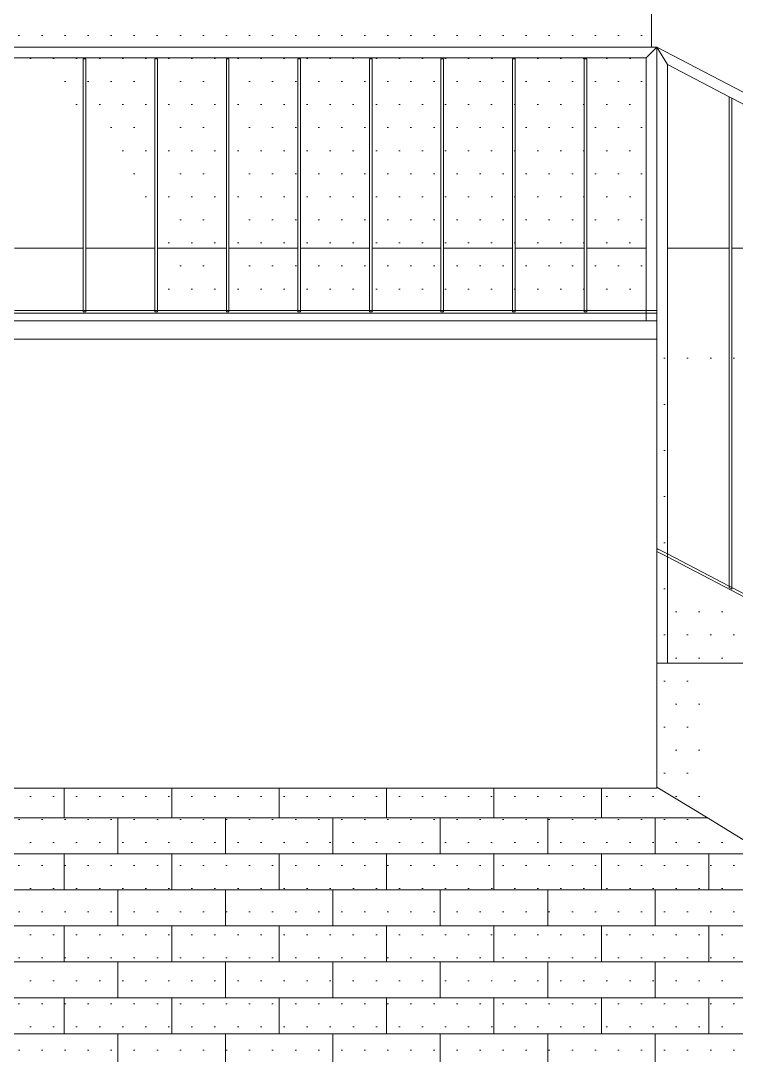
# Model space of a CAD drawing. Header units: metres. Extents: x -111189 to -108577, y -72951 to -72647.
# Drawn here: x -108822.544 to -108821.192, y -72942.887 to -72940.933 of the extents above; entities that cross this region are included whole.
import ezdxf

# ---------------------------------------------------------------- set-up
doc = ezdxf.new("R2010")
doc.units = ezdxf.units.M
doc.header["$MEASUREMENT"] = 0
for name, color, linetype in [('03 - LAJES', 7, 'Continuous'), ('04 - TECTO FALSO', 7, 'Continuous'), ('05 - PAREDES..35', 7, 'Continuous'), ('06 - ESCADAS _ GUARDAS', 7, 'Continuous'), ('06 - FORRA', 7, 'Continuous')]:
    doc.layers.add(name, color=color, linetype=linetype)
pattern_1 = [(360, (-108649.912126, -72941.96242), (0.021783658, 0.043567315), [0, -0.043567315])]

# ---------------------------------------------------------------- blocks, each defined once
blk = doc.blocks.new('Corte Elem_1491_1', base_point=(-108649.9121, -72941.9624))
at = {"layer": '06 - ESCADAS _ GUARDAS', "linetype": 'Continuous', "lineweight": 13}
h = blk.add_hatch(dxfattribs=at)
h.set_pattern_fill('DOTS_0001', color=251, style=0, pattern_type=2)
h.set_pattern_definition(pattern_1)
h.paths.add_polyline_path([(-108821.3222, -72941.5213), (-108821.3422, -72941.4993), (-108821.3422, -72941.9324), (-108821.341, -72941.9302), (-108821.3222, -72941.94)])
h = blk.add_hatch(dxfattribs=at)
h.set_pattern_fill('DOTS_0001', color=251, style=0, pattern_type=2)
h.set_pattern_definition(pattern_1)
h.paths.add_polyline_path([(-108821.3422, -72941.9352), (-108821.3422, -72942.1464), (-108821.3222, -72942.1464), (-108821.3222, -72941.9457)])
at = {"layer": '06 - ESCADAS _ GUARDAS', "color": 7, "linetype": 'Continuous', "lineweight": 13}
for p, q in [((-108821.3222, -72941.0154), (-108821.3222, -72941.94)), ((-108821.3222, -72941.94), (-108821.3222, -72941.9457)), ((-108821.3222, -72941.9457), (-108821.3222, -72942.1464))]:
    blk.add_line(p, q, dxfattribs=at)
blk = doc.blocks.new('Corte Elem_1494_1', base_point=(-108649.9121, -72941.9624))
at = {"layer": '05 - PAREDES..35', "linetype": 'Continuous', "lineweight": 13}
h = blk.add_hatch(dxfattribs=at)
h.set_pattern_fill('DOTS_0001', color=251, style=0, pattern_type=2)
h.set_pattern_definition(pattern_1)
h.paths.add_polyline_path([(-108822.9312, -72940.5624), (-108822.5506, -72940.9824), (-108821.3525, -72940.9824), (-108821.3525, -72940.2624), (-108821.3522, -72940.2624), (-108821.3522, -72940.166), (-108821.3623, -72940.0888), (-108821.3812, -72940.0036), (-108821.4074, -72939.9204), (-108821.4408, -72939.8398), (-108821.4811, -72939.7624), (-108821.528, -72939.6888), (-108821.5811, -72939.6196), (-108821.6011, -72939.5978), (-108821.6011, -72940.5624)])
h = blk.add_hatch(dxfattribs=at)
h.set_pattern_fill('DOTS_0001', color=251, style=0, pattern_type=2)
h.set_pattern_definition(pattern_1)
h.paths.add_polyline_path([(-108821.3622, -72941.0024), (-108822.5325, -72941.0024), (-108822.4261, -72941.1197), (-108822.4261, -72941.0049), (-108822.4211, -72941.0049), (-108822.4211, -72941.1252), (-108822.3859, -72941.1642), (-108822.3578, -72941.2201), (-108822.3217, -72941.3002), (-108822.2965, -72941.3624), (-108822.291, -72941.3624), (-108822.291, -72941.0049), (-108822.286, -72941.0049), (-108822.286, -72941.3624), (-108822.1558, -72941.3624), (-108822.1558, -72941.0049), (-108822.1508, -72941.0049), (-108822.1508, -72941.3624), (-108822.0206, -72941.3624), (-108822.0206, -72941.0049), (-108822.0156, -72941.0049), (-108822.0156, -72941.3624), (-108821.8854, -72941.3624), (-108821.8854, -72941.0049), (-108821.8804, -72941.0049), (-108821.8804, -72941.3624), (-108821.7502, -72941.3624), (-108821.7502, -72941.0049), (-108821.7452, -72941.0049), (-108821.7452, -72941.3624), (-108821.615, -72941.3624), (-108821.615, -72941.0049), (-108821.61, -72941.0049), (-108821.61, -72941.3624), (-108821.4799, -72941.3624), (-108821.4799, -72941.0049), (-108821.4749, -72941.0049), (-108821.4749, -72941.3624), (-108821.3622, -72941.3624)])
blk = doc.blocks.new('*X2188', base_point=(-108649.9121, -72941.9624))
at = {"color": 254, "linetype": 'Continuous', "lineweight": 13}
for p, q in [((-108821.2474, -72942.4384), (-108821.3422, -72942.4384)), ((-108821.2441, -72942.5064), (-108821.3422, -72942.5064)), ((-108821.1359, -72942.5064), (-108821.2441, -72942.5064)), ((-108821.2441, -72942.5744), (-108821.2441, -72942.5064)), ((-108821.2441, -72942.5744), (-108821.3422, -72942.5744)), ((-108821.0411, -72942.5744), (-108821.2441, -72942.5744)), ((-108821.2441, -72942.6424), (-108821.3422, -72942.6424)), ((-108821.0411, -72942.6424), (-108821.2441, -72942.6424)), ((-108821.2441, -72942.7104), (-108821.2441, -72942.6424)), ((-108821.2441, -72942.7104), (-108821.3422, -72942.7104)), ((-108821.0411, -72942.7104), (-108821.2441, -72942.7104)), ((-108821.2441, -72942.7784), (-108821.3422, -72942.7784)), ((-108821.0411, -72942.7784), (-108821.2441, -72942.7784)), ((-108821.2441, -72942.8464), (-108821.2441, -72942.7784)), ((-108821.2441, -72942.8464), (-108821.3422, -72942.8464)), ((-108821.0411, -72942.8464), (-108821.2441, -72942.8464))]:
    blk.add_line(p, q, dxfattribs=at)
blk = doc.blocks.new('Corte Elem_1499_1', base_point=(-108649.9121, -72941.9624))
at = {"linetype": 'Continuous', "lineweight": 13}
h = blk.add_hatch(dxfattribs=at)
h.set_pattern_fill('DOTS_0001', color=251, style=0, pattern_type=2)
h.set_pattern_definition(pattern_1)
h.paths.add_polyline_path([(-108821.3422, -72942.3806), (-108821.3422, -72943.1028), (-108820.6893, -72943.1028), (-108820.6893, -72943.0549), (-108819.8923, -72943.5408), (-108819.495, -72943.5068)])
at = {"lineweight": 0}
blk.add_blockref('*X2188', (-108649.9121, -72941.9624), dxfattribs=at)
blk = doc.blocks.new('Corte Elem_1519_1', base_point=(-108649.9121, -72941.9624))
at = {"layer": '03 - LAJES', "color": 7, "linetype": 'Continuous', "lineweight": 13}
for p, q in [((-108821.3422, -72942.3825), (-108821.3422, -72941.5343)), ((-108825.3922, -72942.3825), (-108821.3422, -72942.3825))]:
    blk.add_line(p, q, dxfattribs=at)
blk = doc.blocks.new('Corte Elem_1522_1', base_point=(-108649.9121, -72941.9624))
at = {"layer": '06 - FORRA', "linetype": 'Continuous', "lineweight": 13}
h = blk.add_hatch(dxfattribs=at)
h.set_pattern_fill('DOTS_0001', color=251, style=0, pattern_type=2)
h.set_pattern_definition(pattern_1)
h.paths.add_polyline_path([(-108822.291, -72941.3624), (-108822.2991, -72941.3624), (-108822.292, -72941.3798), (-108822.291, -72941.3828)])
h = blk.add_hatch(dxfattribs=at)
h.set_pattern_fill('DOTS_0001', color=251, style=0, pattern_type=2)
h.set_pattern_definition(pattern_1)
h.paths.add_polyline_path([(-108822.286, -72941.3624), (-108822.286, -72941.3965), (-108822.2598, -72941.4685), (-108822.2561, -72941.4799), (-108822.1558, -72941.4799), (-108822.1558, -72941.3624)])
h = blk.add_hatch(dxfattribs=at)
h.set_pattern_fill('DOTS_0001', color=251, style=0, pattern_type=2)
h.set_pattern_definition(pattern_1)
h.paths.add_polyline_path([(-108822.0206, -72941.3624), (-108822.1508, -72941.3624), (-108822.1508, -72941.4799), (-108822.0206, -72941.4799)])
h = blk.add_hatch(dxfattribs=at)
h.set_pattern_fill('DOTS_0001', color=251, style=0, pattern_type=2)
h.set_pattern_definition(pattern_1)
h.paths.add_polyline_path([(-108822.0156, -72941.4799), (-108821.8854, -72941.4799), (-108821.8854, -72941.3624), (-108822.0156, -72941.3624)])
h = blk.add_hatch(dxfattribs=at)
h.set_pattern_fill('DOTS_0001', color=251, style=0, pattern_type=2)
h.set_pattern_definition(pattern_1)
h.paths.add_polyline_path([(-108821.7502, -72941.3624), (-108821.8804, -72941.3624), (-108821.8804, -72941.4799), (-108821.7502, -72941.4799)])
h = blk.add_hatch(dxfattribs=at)
h.set_pattern_fill('DOTS_0001', color=251, style=0, pattern_type=2)
h.set_pattern_definition(pattern_1)
h.paths.add_polyline_path([(-108821.615, -72941.3624), (-108821.7452, -72941.3624), (-108821.7452, -72941.4799), (-108821.615, -72941.4799)])
h = blk.add_hatch(dxfattribs=at)
h.set_pattern_fill('DOTS_0001', color=251, style=0, pattern_type=2)
h.set_pattern_definition(pattern_1)
h.paths.add_polyline_path([(-108821.61, -72941.4799), (-108821.4799, -72941.4799), (-108821.4799, -72941.3624), (-108821.61, -72941.3624)])
h = blk.add_hatch(dxfattribs=at)
h.set_pattern_fill('DOTS_0001', color=251, style=0, pattern_type=2)
h.set_pattern_definition(pattern_1)
h.paths.add_polyline_path([(-108821.4749, -72941.3624), (-108821.4749, -72941.4799), (-108821.3622, -72941.4799), (-108821.3622, -72941.3624)])
h = blk.add_hatch(dxfattribs=at)
h.set_pattern_fill('DOTS_0001', color=251, style=0, pattern_type=2)
h.set_pattern_definition(pattern_1)
h.paths.add_polyline_path([(-108822.2544, -72941.4849), (-108822.2497, -72941.4993), (-108821.3622, -72941.4993), (-108821.3622, -72941.4849)])
at = {"layer": '06 - FORRA', "color": 7, "linetype": 'Continuous', "lineweight": 13}
for p, q in [((-108822.4261, -72941.3624), (-108822.5563, -72941.3624)), ((-108822.291, -72941.3624), (-108822.4211, -72941.3624)), ((-108822.1558, -72941.3624), (-108822.286, -72941.3624)), ((-108822.0206, -72941.3624), (-108822.1508, -72941.3624)), ((-108821.8854, -72941.3624), (-108822.0156, -72941.3624)), ((-108821.7502, -72941.3624), (-108821.8804, -72941.3624)), ((-108821.615, -72941.3624), (-108821.7452, -72941.3624)), ((-108821.4799, -72941.3624), (-108821.61, -72941.3624)), ((-108821.3622, -72941.3624), (-108821.4749, -72941.3624))]:
    blk.add_line(p, q, dxfattribs=at)
blk = doc.blocks.new('Corte Elem_1644_1', base_point=(-108649.9121, -72941.9624))
at = {"layer": '06 - FORRA', "linetype": 'Continuous', "lineweight": 13}
h = blk.add_hatch(dxfattribs=at)
h.set_pattern_fill('DOTS_0001', color=251, style=0, pattern_type=2)
h.set_pattern_definition(pattern_1)
h.paths.add_polyline_path([(-108821.2055, -72941.3624), (-108821.3222, -72941.3624), (-108821.3222, -72941.3625), (-108821.2055, -72941.3625)])
h = blk.add_hatch(dxfattribs=at)
h.set_pattern_fill('DOTS_0001', color=251, style=0, pattern_type=2)
h.set_pattern_definition(pattern_1)
h.paths.add_polyline_path([(-108821.0664, -72941.3624), (-108821.2005, -72941.3624), (-108821.2005, -72941.3625), (-108821.0664, -72941.3625)])
h = blk.add_hatch(dxfattribs=at)
h.set_pattern_fill('DOTS_0001', color=251, style=0, pattern_type=2)
h.set_pattern_definition(pattern_1)
h.paths.add_polyline_path([(-108821.3222, -72941.5993), (-108821.2186, -72941.5993), (-108821.2186, -72941.9941), (-108821.2055, -72942.001), (-108821.2055, -72941.6004), (-108821.2066, -72941.5993), (-108821.2055, -72941.5993), (-108821.2055, -72941.569), (-108821.3222, -72941.569)])
h = blk.add_hatch(dxfattribs=at)
h.set_pattern_fill('DOTS_0001', color=251, style=0, pattern_type=2)
h.set_pattern_definition(pattern_1)
h.paths.add_polyline_path([(-108821.2005, -72941.5993), (-108821.0834, -72941.5993), (-108821.0834, -72942.013), (-108821.1824, -72942.013), (-108821.0664, -72942.0737), (-108821.0664, -72942.013), (-108821.0691, -72942.013), (-108821.0691, -72941.6018), (-108821.0714, -72941.5993), (-108821.0664, -72941.5993), (-108821.0664, -72941.569), (-108821.2005, -72941.569)])
h = blk.add_hatch(dxfattribs=at)
h.set_pattern_fill('DOTS_0001', color=251, style=0, pattern_type=2)
h.set_pattern_definition(pattern_1)
h.paths.add_polyline_path([(-108821.3222, -72942.0045), (-108821.3222, -72942.1464), (-108821.0622, -72942.1464), (-108821.0622, -72942.3171), (-108820.7822, -72942.3171), (-108820.7822, -72942.4878), (-108820.6274, -72942.4878), (-108820.6596, -72942.4523), (-108820.6596, -72942.2918), (-108820.6739, -72942.2843), (-108820.6739, -72942.4365), (-108820.6941, -72942.4143), (-108820.6941, -72942.2738), (-108821.1932, -72942.013), (-108821.2043, -72942.013), (-108821.2043, -72942.0073), (-108821.2186, -72941.9998), (-108821.2186, -72942.013), (-108821.3144, -72942.013)])
blk = doc.blocks.new('Corte Elem_1646_1', base_point=(-108649.9121, -72941.9624))
at = {"layer": '04 - TECTO FALSO', "color": 7, "linetype": 'Continuous', "lineweight": 13}
for p, q in [((-108825.3922, -72941.4993), (-108821.3422, -72941.4993)), ((-108821.3422, -72941.5343), (-108821.3422, -72941.4993)), ((-108825.3922, -72941.5343), (-108821.3422, -72941.5343))]:
    blk.add_line(p, q, dxfattribs=at)
blk = doc.blocks.new('Corte Elem_1656_1', base_point=(-108649.9121, -72941.9624))
at = {"layer": '06 - FORRA', "color": 7, "linetype": 'Continuous', "lineweight": 13}
for p, q in [((-108821.3522, -72940.2624), (-108821.3525, -72940.2624)), ((-108821.3525, -72940.2624), (-108821.3525, -72940.9824))]:
    blk.add_line(p, q, dxfattribs=at)
blk = doc.blocks.new('Corte Elem_1675_1', base_point=(-108649.9121, -72941.9624))
at = {"layer": '06 - FORRA', "color": 7, "linetype": 'Continuous', "lineweight": 13}
for p, q in [((-108821.3522, -72940.9824), (-108821.3522, -72936.1082)), ((-108821.2055, -72941.3624), (-108821.3222, -72941.3624)), ((-108821.0664, -72941.3624), (-108821.2005, -72941.3624))]:
    blk.add_line(p, q, dxfattribs=at)
blk = doc.blocks.new('Corte Elem_1689_1', base_point=(-108649.9121, -72941.9624))
at = {"layer": '06 - ESCADAS _ GUARDAS', "linetype": 'Continuous', "lineweight": 13}
h = blk.add_hatch(dxfattribs=at)
h.set_pattern_fill('DOTS_0001', color=251, style=0, pattern_type=2)
h.set_pattern_definition(pattern_1)
h.paths.add_polyline_path([(-108821.2489, -72942.1464), (-108821.3422, -72942.1464), (-108821.3422, -72942.3806), (-108821.2489, -72942.4375)])
at = {"layer": '06 - ESCADAS _ GUARDAS', "color": 7, "linetype": 'Continuous', "lineweight": 13}
for p, q in [((-108821.3422, -72942.1464), (-108821.0622, -72942.1464)), ((-108821.2488, -72942.4375), (-108821.3422, -72942.3806)), ((-108821.1555, -72942.4944), (-108821.2488, -72942.4375))]:
    blk.add_line(p, q, dxfattribs=at)
blk = doc.blocks.new('*X2413', base_point=(-108649.9121, -72941.9624))
at = {"color": 254, "linetype": 'Continuous', "lineweight": 13}
for p, q in [((-108822.4621, -72942.4384), (-108822.4621, -72942.3825)), ((-108822.2591, -72942.4384), (-108822.2591, -72942.3825)), ((-108822.0561, -72942.4384), (-108822.0561, -72942.3825)), ((-108821.8531, -72942.4384), (-108821.8531, -72942.3825)), ((-108821.6501, -72942.4384), (-108821.6501, -72942.3825)), ((-108821.4471, -72942.4384), (-108821.4471, -72942.3825)), ((-108822.6651, -72942.4384), (-108822.4621, -72942.4384)), ((-108822.4621, -72942.4384), (-108822.2591, -72942.4384)), ((-108822.3606, -72942.4384), (-108822.3606, -72942.5064)), ((-108822.2591, -72942.4384), (-108822.0561, -72942.4384)), ((-108822.1576, -72942.4384), (-108822.1576, -72942.5064)), ((-108822.0561, -72942.4384), (-108821.8531, -72942.4384)), ((-108821.9546, -72942.4384), (-108821.9546, -72942.5064)), ((-108821.8531, -72942.4384), (-108821.6501, -72942.4384)), ((-108821.7516, -72942.4384), (-108821.7516, -72942.5064)), ((-108821.6501, -72942.4384), (-108821.4471, -72942.4384)), ((-108821.5486, -72942.4384), (-108821.5486, -72942.5064)), ((-108821.4471, -72942.4384), (-108821.3422, -72942.4384)), ((-108821.3456, -72942.4384), (-108821.3456, -72942.5064)), ((-108822.6651, -72942.5064), (-108822.4621, -72942.5064)), ((-108822.4621, -72942.5064), (-108822.2591, -72942.5064)), ((-108822.4621, -72942.5744), (-108822.4621, -72942.5064)), ((-108822.2591, -72942.5064), (-108822.0561, -72942.5064)), ((-108822.2591, -72942.5744), (-108822.2591, -72942.5064)), ((-108822.0561, -72942.5064), (-108821.8531, -72942.5064)), ((-108822.0561, -72942.5744), (-108822.0561, -72942.5064)), ((-108821.8531, -72942.5064), (-108821.6501, -72942.5064)), ((-108821.8531, -72942.5744), (-108821.8531, -72942.5064)), ((-108821.6501, -72942.5064), (-108821.4471, -72942.5064)), ((-108821.6501, -72942.5744), (-108821.6501, -72942.5064)), ((-108821.4471, -72942.5064), (-108821.3422, -72942.5064)), ((-108821.4471, -72942.5744), (-108821.4471, -72942.5064)), ((-108822.6651, -72942.5744), (-108822.4621, -72942.5744)), ((-108822.4621, -72942.5744), (-108822.2591, -72942.5744)), ((-108822.3606, -72942.5744), (-108822.3606, -72942.6424)), ((-108822.2591, -72942.5744), (-108822.0561, -72942.5744)), ((-108822.1576, -72942.5744), (-108822.1576, -72942.6424)), ((-108822.0561, -72942.5744), (-108821.8531, -72942.5744)), ((-108821.9546, -72942.5744), (-108821.9546, -72942.6424)), ((-108821.8531, -72942.5744), (-108821.6501, -72942.5744)), ((-108821.7516, -72942.5744), (-108821.7516, -72942.6424)), ((-108821.6501, -72942.5744), (-108821.4471, -72942.5744)), ((-108821.5486, -72942.5744), (-108821.5486, -72942.6424)), ((-108821.4471, -72942.5744), (-108821.3422, -72942.5744)), ((-108821.3456, -72942.5744), (-108821.3456, -72942.6424)), ((-108822.6651, -72942.6424), (-108822.4621, -72942.6424)), ((-108822.4621, -72942.6424), (-108822.2591, -72942.6424)), ((-108822.4621, -72942.7104), (-108822.4621, -72942.6424)), ((-108822.2591, -72942.6424), (-108822.0561, -72942.6424)), ((-108822.2591, -72942.7104), (-108822.2591, -72942.6424)), ((-108822.0561, -72942.6424), (-108821.8531, -72942.6424)), ((-108822.0561, -72942.7104), (-108822.0561, -72942.6424)), ((-108821.8531, -72942.6424), (-108821.6501, -72942.6424)), ((-108821.8531, -72942.7104), (-108821.8531, -72942.6424)), ((-108821.6501, -72942.6424), (-108821.4471, -72942.6424)), ((-108821.6501, -72942.7104), (-108821.6501, -72942.6424)), ((-108821.4471, -72942.6424), (-108821.3422, -72942.6424)), ((-108821.4471, -72942.7104), (-108821.4471, -72942.6424)), ((-108822.6651, -72942.7104), (-108822.4621, -72942.7104)), ((-108822.4621, -72942.7104), (-108822.2591, -72942.7104)), ((-108822.3606, -72942.7104), (-108822.3606, -72942.7784)), ((-108822.2591, -72942.7104), (-108822.0561, -72942.7104)), ((-108822.1576, -72942.7104), (-108822.1576, -72942.7784)), ((-108822.0561, -72942.7104), (-108821.8531, -72942.7104)), ((-108821.9546, -72942.7104), (-108821.9546, -72942.7784)), ((-108821.8531, -72942.7104), (-108821.6501, -72942.7104)), ((-108821.7516, -72942.7104), (-108821.7516, -72942.7784)), ((-108821.6501, -72942.7104), (-108821.4471, -72942.7104)), ((-108821.5486, -72942.7104), (-108821.5486, -72942.7784)), ((-108821.4471, -72942.7104), (-108821.3422, -72942.7104)), ((-108821.3456, -72942.7104), (-108821.3456, -72942.7784)), ((-108822.6651, -72942.7784), (-108822.4621, -72942.7784)), ((-108822.4621, -72942.7784), (-108822.2591, -72942.7784)), ((-108822.4621, -72942.8464), (-108822.4621, -72942.7784)), ((-108822.2591, -72942.7784), (-108822.0561, -72942.7784)), ((-108822.2591, -72942.8464), (-108822.2591, -72942.7784)), ((-108822.0561, -72942.7784), (-108821.8531, -72942.7784)), ((-108822.0561, -72942.8464), (-108822.0561, -72942.7784)), ((-108821.8531, -72942.7784), (-108821.6501, -72942.7784)), ((-108821.8531, -72942.8464), (-108821.8531, -72942.7784)), ((-108821.6501, -72942.7784), (-108821.4471, -72942.7784)), ((-108821.6501, -72942.8464), (-108821.6501, -72942.7784)), ((-108821.4471, -72942.7784), (-108821.3422, -72942.7784)), ((-108821.4471, -72942.8464), (-108821.4471, -72942.7784)), ((-108822.6651, -72942.8464), (-108822.4621, -72942.8464)), ((-108822.4621, -72942.8464), (-108822.2591, -72942.8464)), ((-108822.3606, -72942.8464), (-108822.3606, -72942.9144)), ((-108822.2591, -72942.8464), (-108822.0561, -72942.8464)), ((-108822.1576, -72942.8464), (-108822.1576, -72942.9144)), ((-108822.0561, -72942.8464), (-108821.8531, -72942.8464)), ((-108821.9546, -72942.8464), (-108821.9546, -72942.9144)), ((-108821.8531, -72942.8464), (-108821.6501, -72942.8464)), ((-108821.7516, -72942.8464), (-108821.7516, -72942.9144)), ((-108821.6501, -72942.8464), (-108821.4471, -72942.8464)), ((-108821.5486, -72942.8464), (-108821.5486, -72942.9144)), ((-108821.4471, -72942.8464), (-108821.3422, -72942.8464)), ((-108821.3456, -72942.8464), (-108821.3456, -72942.9144))]:
    blk.add_line(p, q, dxfattribs=at)
blk = doc.blocks.new('Corte Elem_1712_1', base_point=(-108649.9121, -72941.9624))
at = {"linetype": 'Continuous', "lineweight": 13}
h = blk.add_hatch(dxfattribs=at)
h.set_pattern_fill('DOTS_0001', color=251, style=0, pattern_type=2)
h.set_pattern_definition(pattern_1)
h.paths.add_polyline_path([(-108821.3422, -72942.3825), (-108823.7971, -72942.3825), (-108823.7971, -72943.1028), (-108821.3422, -72943.1028)])
at = {"lineweight": 0}
blk.add_blockref('*X2413', (-108649.9121, -72941.9624), dxfattribs=at)
blk = doc.blocks.new('Corte Elem_1742_1', base_point=(-108649.9121, -72941.9624))
at = {"layer": '06 - ESCADAS _ GUARDAS', "color": 7, "linetype": 'Continuous', "lineweight": 13}
for p, q in [((-108821.3222, -72941.0154), (-108821.3422, -72940.9824)), ((-108819.3942, -72942), (-108821.3422, -72940.9824)), ((-108821.2055, -72941.0764), (-108821.3222, -72941.0154)), ((-108821.2005, -72941.079), (-108821.2055, -72941.0764)), ((-108821.0664, -72941.149), (-108821.2005, -72941.079))]:
    blk.add_line(p, q, dxfattribs=at)
blk = doc.blocks.new('Corte Elem_1743_1', base_point=(-108649.9121, -72941.9624))
at = {"layer": '06 - ESCADAS _ GUARDAS', "linetype": 'Continuous', "lineweight": 13}
h = blk.add_hatch(dxfattribs=at)
h.set_pattern_fill('DOTS_0001', color=251, style=0, pattern_type=2)
h.set_pattern_definition(pattern_1)
h.paths.add_polyline_path([(-108821.3422, -72941.9324), (-108821.3422, -72941.9352), (-108821.235, -72941.9912), (-108821.235, -72941.9856), (-108821.341, -72941.9302)])
at = {"layer": '06 - ESCADAS _ GUARDAS', "color": 7, "linetype": 'Continuous', "lineweight": 13}
for p, q in [((-108821.3422, -72941.9324), (-108821.341, -72941.9302)), ((-108821.3222, -72941.9457), (-108821.3422, -72941.9352)), ((-108821.3222, -72941.94), (-108821.341, -72941.9302)), ((-108821.2055, -72942.001), (-108821.3222, -72941.94)), ((-108819.4142, -72942.9423), (-108821.3222, -72941.9457)), ((-108821.2005, -72942.0036), (-108821.2055, -72942.001)), ((-108821.0664, -72942.0737), (-108821.2005, -72942.0036))]:
    blk.add_line(p, q, dxfattribs=at)
blk = doc.blocks.new('Corte Elem_1755_1', base_point=(-108649.9121, -72941.9624))
at = {"layer": '06 - ESCADAS _ GUARDAS', "color": 7, "linetype": 'Continuous', "lineweight": 13}
for p, q in [((-108821.3422, -72940.9824), (-108821.3422, -72941.4799)), ((-108821.3622, -72941.0024), (-108821.3622, -72941.4799)), ((-108821.3622, -72941.4799), (-108821.3622, -72941.4849)), ((-108821.3622, -72941.4849), (-108821.3622, -72941.4993)), ((-108821.3422, -72941.4849), (-108821.3422, -72941.4993))]:
    blk.add_line(p, q, dxfattribs=at)
blk = doc.blocks.new('Corte Elem_1757_1', base_point=(-108649.9121, -72941.9624))
at = {"layer": '06 - ESCADAS _ GUARDAS', "color": 7, "linetype": 'Continuous', "lineweight": 13}
for p, q in [((-108821.3422, -72940.9824), (-108824.9922, -72940.9824)), ((-108821.3622, -72941.0024), (-108821.3422, -72940.9824)), ((-108821.3622, -72941.0024), (-108824.9922, -72941.0024))]:
    blk.add_line(p, q, dxfattribs=at)
blk = doc.blocks.new('Corte Elem_1758_1', base_point=(-108649.9121, -72941.9624))
at = {"layer": '06 - ESCADAS _ GUARDAS', "color": 7, "linetype": 'Continuous', "lineweight": 13}
for p, q in [((-108821.3622, -72941.4849), (-108824.9922, -72941.4849)), ((-108822.4261, -72941.4799), (-108822.5563, -72941.4799)), ((-108822.4211, -72941.4799), (-108822.4261, -72941.4799)), ((-108822.291, -72941.4799), (-108822.4211, -72941.4799)), ((-108822.286, -72941.4799), (-108822.291, -72941.4799)), ((-108822.1558, -72941.4799), (-108822.286, -72941.4799)), ((-108822.1508, -72941.4799), (-108822.1558, -72941.4799)), ((-108822.0206, -72941.4799), (-108822.1508, -72941.4799)), ((-108822.0156, -72941.4799), (-108822.0206, -72941.4799)), ((-108821.8854, -72941.4799), (-108822.0156, -72941.4799)), ((-108821.8804, -72941.4799), (-108821.8854, -72941.4799)), ((-108821.7502, -72941.4799), (-108821.8804, -72941.4799)), ((-108821.7452, -72941.4799), (-108821.7502, -72941.4799)), ((-108821.615, -72941.4799), (-108821.7452, -72941.4799)), ((-108821.61, -72941.4799), (-108821.615, -72941.4799)), ((-108821.4799, -72941.4799), (-108821.61, -72941.4799)), ((-108821.4749, -72941.4799), (-108821.4799, -72941.4799)), ((-108821.3622, -72941.4799), (-108821.4749, -72941.4799)), ((-108821.3422, -72941.4799), (-108821.3622, -72941.4799)), ((-108821.3422, -72941.4849), (-108821.3622, -72941.4849)), ((-108821.3422, -72941.4849), (-108821.3422, -72941.4799))]:
    blk.add_line(p, q, dxfattribs=at)
blk = doc.blocks.new('Corte Elem_1764_1', base_point=(-108649.9121, -72941.9624))
at = {"layer": '06 - ESCADAS _ GUARDAS', "color": 7, "linetype": 'Continuous', "lineweight": 13}
for p, q in [((-108821.4799, -72941.0049), (-108821.4749, -72941.0049)), ((-108821.4799, -72941.4799), (-108821.4799, -72941.0049)), ((-108821.4749, -72941.4799), (-108821.4749, -72941.0049)), ((-108821.4799, -72941.4824), (-108821.4799, -72941.4799)), ((-108821.4799, -72941.4824), (-108821.4749, -72941.4824)), ((-108821.4749, -72941.4824), (-108821.4749, -72941.4799))]:
    blk.add_line(p, q, dxfattribs=at)
blk = doc.blocks.new('Corte Elem_1765_1', base_point=(-108649.9121, -72941.9624))
at = {"layer": '06 - ESCADAS _ GUARDAS', "color": 7, "linetype": 'Continuous', "lineweight": 13}
for p, q in [((-108821.615, -72941.0049), (-108821.61, -72941.0049)), ((-108821.615, -72941.4799), (-108821.615, -72941.0049)), ((-108821.61, -72941.4799), (-108821.61, -72941.0049)), ((-108821.615, -72941.4824), (-108821.615, -72941.4799)), ((-108821.615, -72941.4824), (-108821.61, -72941.4824)), ((-108821.61, -72941.4824), (-108821.61, -72941.4799))]:
    blk.add_line(p, q, dxfattribs=at)
blk = doc.blocks.new('Corte Elem_1766_1', base_point=(-108649.9121, -72941.9624))
at = {"layer": '06 - ESCADAS _ GUARDAS', "linetype": 'Continuous', "lineweight": 13}
h = blk.add_hatch(dxfattribs=at)
h.set_pattern_fill('DOTS_0001', color=251, style=0, pattern_type=2)
h.set_pattern_definition(pattern_1)
h.paths.add_polyline_path([(-108821.7502, -72941.4824), (-108821.7452, -72941.4824), (-108821.7452, -72941.0669), (-108821.7502, -72941.0714)])
at = {"layer": '06 - ESCADAS _ GUARDAS', "color": 7, "linetype": 'Continuous', "lineweight": 13}
for p, q in [((-108821.7502, -72941.0049), (-108821.7452, -72941.0049)), ((-108821.7502, -72941.4799), (-108821.7502, -72941.0049)), ((-108821.7452, -72941.4799), (-108821.7452, -72941.0049)), ((-108821.7502, -72941.4824), (-108821.7502, -72941.4799)), ((-108821.7502, -72941.4824), (-108821.7452, -72941.4824)), ((-108821.7452, -72941.4824), (-108821.7452, -72941.4799))]:
    blk.add_line(p, q, dxfattribs=at)
blk = doc.blocks.new('Corte Elem_1767_1', base_point=(-108649.9121, -72941.9624))
at = {"layer": '06 - ESCADAS _ GUARDAS', "linetype": 'Continuous', "lineweight": 13}
h = blk.add_hatch(dxfattribs=at)
h.set_pattern_fill('DOTS_0001', color=251, style=0, pattern_type=2)
h.set_pattern_definition(pattern_1)
h.paths.add_polyline_path([(-108821.8854, -72941.4824), (-108821.8804, -72941.4824), (-108821.8804, -72941.1894), (-108821.8854, -72941.194)])
at = {"layer": '06 - ESCADAS _ GUARDAS', "color": 7, "linetype": 'Continuous', "lineweight": 13}
for p, q in [((-108821.8854, -72941.0049), (-108821.8804, -72941.0049)), ((-108821.8854, -72941.4799), (-108821.8854, -72941.0049)), ((-108821.8804, -72941.4799), (-108821.8804, -72941.0049)), ((-108821.8854, -72941.4824), (-108821.8854, -72941.4799)), ((-108821.8854, -72941.4824), (-108821.8804, -72941.4824)), ((-108821.8804, -72941.4824), (-108821.8804, -72941.4799))]:
    blk.add_line(p, q, dxfattribs=at)
blk = doc.blocks.new('Corte Elem_1768_1', base_point=(-108649.9121, -72941.9624))
at = {"layer": '06 - ESCADAS _ GUARDAS', "color": 7, "linetype": 'Continuous', "lineweight": 13}
for p, q in [((-108822.0206, -72941.0049), (-108822.0156, -72941.0049)), ((-108822.0206, -72941.4799), (-108822.0206, -72941.0049)), ((-108822.0156, -72941.4799), (-108822.0156, -72941.0049)), ((-108822.0206, -72941.4824), (-108822.0206, -72941.4799)), ((-108822.0206, -72941.4824), (-108822.0156, -72941.4824)), ((-108822.0156, -72941.4824), (-108822.0156, -72941.4799))]:
    blk.add_line(p, q, dxfattribs=at)
blk = doc.blocks.new('Corte Elem_1769_1', base_point=(-108649.9121, -72941.9624))
at = {"layer": '06 - ESCADAS _ GUARDAS', "color": 7, "linetype": 'Continuous', "lineweight": 13}
for p, q in [((-108822.1558, -72941.0049), (-108822.1508, -72941.0049)), ((-108822.1558, -72941.4799), (-108822.1558, -72941.0049)), ((-108822.1508, -72941.4799), (-108822.1508, -72941.0049)), ((-108822.1558, -72941.4824), (-108822.1558, -72941.4799)), ((-108822.1558, -72941.4824), (-108822.1508, -72941.4824)), ((-108822.1508, -72941.4824), (-108822.1508, -72941.4799))]:
    blk.add_line(p, q, dxfattribs=at)
blk = doc.blocks.new('Corte Elem_1770_1', base_point=(-108649.9121, -72941.9624))
at = {"layer": '06 - ESCADAS _ GUARDAS', "color": 7, "linetype": 'Continuous', "lineweight": 13}
for p, q in [((-108822.291, -72941.0049), (-108822.286, -72941.0049)), ((-108822.291, -72941.4799), (-108822.291, -72941.0049)), ((-108822.286, -72941.4799), (-108822.286, -72941.0049)), ((-108822.291, -72941.4824), (-108822.291, -72941.4799)), ((-108822.291, -72941.4824), (-108822.286, -72941.4824)), ((-108822.286, -72941.4824), (-108822.286, -72941.4799))]:
    blk.add_line(p, q, dxfattribs=at)
blk = doc.blocks.new('Corte Elem_1771_1', base_point=(-108649.9121, -72941.9624))
at = {"layer": '06 - ESCADAS _ GUARDAS', "color": 7, "linetype": 'Continuous', "lineweight": 13}
for p, q in [((-108822.4261, -72941.0049), (-108822.4211, -72941.0049)), ((-108822.4261, -72941.4799), (-108822.4261, -72941.0049)), ((-108822.4211, -72941.4799), (-108822.4211, -72941.0049)), ((-108822.4261, -72941.4824), (-108822.4261, -72941.4799)), ((-108822.4261, -72941.4824), (-108822.4211, -72941.4824)), ((-108822.4211, -72941.4824), (-108822.4211, -72941.4799))]:
    blk.add_line(p, q, dxfattribs=at)
blk = doc.blocks.new('Corte Elem_1812_1', base_point=(-108649.9121, -72941.9624))
at = {"layer": '06 - ESCADAS _ GUARDAS', "color": 7, "linetype": 'Continuous', "lineweight": 13}
for p, q in [((-108821.2055, -72941.0763), (-108821.2005, -72941.0789)), ((-108821.2055, -72941.0764), (-108821.2055, -72941.0763)), ((-108821.2055, -72942.001), (-108821.2055, -72941.0764)), ((-108821.2005, -72941.079), (-108821.2005, -72941.0789)), ((-108821.2005, -72942.0036), (-108821.2005, -72941.079)), ((-108821.2055, -72942.0038), (-108821.2055, -72942.001)), ((-108821.2055, -72942.0038), (-108821.2005, -72942.0064)), ((-108821.2005, -72942.0064), (-108821.2005, -72942.0036))]:
    blk.add_line(p, q, dxfattribs=at)
blk = doc.blocks.new('Corte Elem_1850_1', base_point=(-108649.9121, -72941.9624))
at = {"layer": '06 - ESCADAS _ GUARDAS', "linetype": 'Continuous', "lineweight": 13}
h = blk.add_hatch(dxfattribs=at)
h.set_pattern_fill('DOTS_0001', color=251, style=0, pattern_type=2)
h.set_pattern_definition(pattern_1)
h.paths.add_polyline_path([(-108821.615, -72941.4824), (-108821.61, -72941.4824), (-108821.61, -72941.0049), (-108821.615, -72941.0049)])

msp = doc.modelspace()

# ---------------------------------------------------------------- block references
at = {"lineweight": 0}
for name in ['Corte Elem_1712_1', 'Corte Elem_1499_1']:
    msp.add_blockref(name, (-108649.9121, -72941.9624), dxfattribs=at)
at = {"layer": '03 - LAJES', "lineweight": 0}
msp.add_blockref('Corte Elem_1519_1', (-108649.9121, -72941.9624), dxfattribs=at)
at = {"layer": '04 - TECTO FALSO', "lineweight": 0}
msp.add_blockref('Corte Elem_1646_1', (-108649.9121, -72941.9624), dxfattribs=at)
at = {"layer": '05 - PAREDES..35', "lineweight": 0}
msp.add_blockref('Corte Elem_1494_1', (-108649.9121, -72941.9624), dxfattribs=at)
at = {"layer": '06 - ESCADAS _ GUARDAS', "lineweight": 0}
for name in ['Corte Elem_1757_1', 'Corte Elem_1755_1', 'Corte Elem_1742_1', 'Corte Elem_1771_1', 'Corte Elem_1770_1', 'Corte Elem_1769_1', 'Corte Elem_1768_1', 'Corte Elem_1767_1', 'Corte Elem_1766_1', 'Corte Elem_1765_1', 'Corte Elem_1850_1', 'Corte Elem_1764_1', 'Corte Elem_1491_1', 'Corte Elem_1812_1', 'Corte Elem_1758_1', 'Corte Elem_1743_1', 'Corte Elem_1689_1']:
    msp.add_blockref(name, (-108649.9121, -72941.9624), dxfattribs=at)
at = {"layer": '06 - FORRA', "lineweight": 0}
for name in ['Corte Elem_1675_1', 'Corte Elem_1656_1', 'Corte Elem_1522_1', 'Corte Elem_1644_1']:
    msp.add_blockref(name, (-108649.9121, -72941.9624), dxfattribs=at)

doc.saveas('drawing.dxf')
